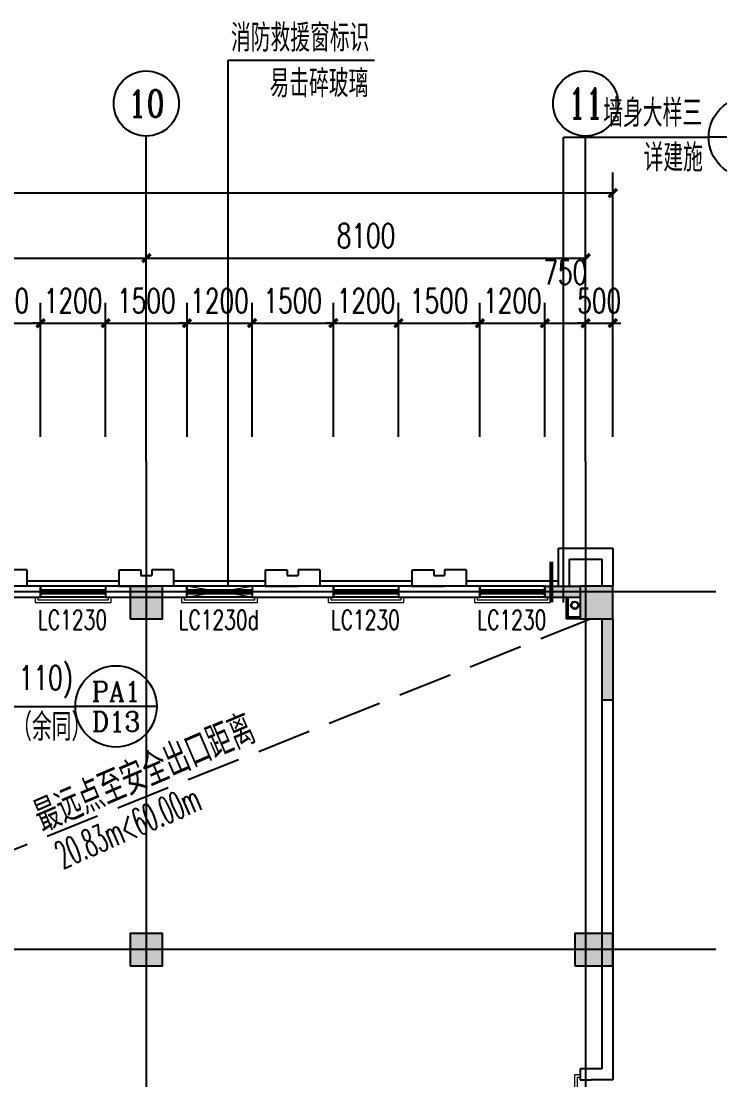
# Model space of a CAD drawing. Extents: x 1738711 to 2346805, y 1189731 to 2516152.
# Drawn here: x 1979477 to 1992359, y 1899059 to 1918577 of the extents above; entities that cross this region are included whole.
import ezdxf
from ezdxf.enums import TextEntityAlignment as Align

# ---------------------------------------------------------------- set-up
doc = ezdxf.new("R2010")
doc.units = 0
doc.header["$LTSCALE"] = 1000
doc.header["$MEASUREMENT"] = 0
doc.linetypes.add('DASH', pattern=[0.35, 0.25, -0.1])
doc.linetypes.add('复件 140224通州运河二期售楼部条件图_t3$0$X-ME SHAFT SH$0$X-B2$0$WATER_LINE', pattern=[0])
doc.layers.add('_0', color=7, linetype='Continuous', lineweight=25)
doc.layers.add('栏杆', color=6, linetype='Continuous', lineweight=15)
for name, color, linetype in [('A-Detl-Thin', 1, 'Continuous'), ('AXIS', 3, 'Continuous'), ('AXIS_TEXT', 7, 'Continuous'), ('COLUMN', 9, 'Continuous'), ('DIM_IDEN', 3, 'Continuous'), ('DIM_LEAD', 3, 'Continuous'), ('DOTE', 1, 'Continuous'), ('PUB_DIM', 3, 'Continuous'), ('PUB_HATCH', 8, 'Continuous'), ('PUB_TEXT', 7, 'Continuous'), ('WALL', 40, 'Continuous'), ('WINDOW', 144, 'Continuous'), ('WINDOW_TEXT', 7, 'Continuous'), ('YS', 6, 'Continuous'), ('文字', 6, 'Continuous'), ('疏散距离', 211, 'DASH'), ('线脚', 44, 'Continuous'), ('面层', 6, 'Continuous')]:
    doc.layers.add(name, color=color, linetype=linetype)
doc.styles.add('_TCH_AXIS', font='COMPLEX', dxfattribs={"bigfont": 'GBCBIG'})
doc.styles.add('_TCH_DIM', font='SIMPLEX', dxfattribs={"bigfont": 'GBCBIG'})
doc.styles.add('_TCH_DIM_T3', font='SIMPLEX', dxfattribs={"width": 0.705882, "bigfont": 'GBCBIG'})
doc.styles.add('_TCH_LABEL', font='COMPLEX', dxfattribs={"bigfont": 'GBCBIG'})
doc.styles.add('_TCH_WINDOW', font='SIMPLEX', dxfattribs={"height": 3.5, "bigfont": 'GBCBIG'})
doc.styles.add('COMPLEX', font='COMPLEX')
doc.dimstyles.new('_TCH_ARCH&&150', dxfattribs={"dimtxt": 446.25, "dimasz": 150, "dimexe": 375, "dimexo": 450, "dimgap": 189.375, "dimtad": 1, "dimdec": 0, "dimzin": 0, "dimdsep": 46, "dimtxsty": '_TCH_DIM_T3', "dimblk": 'ARCHTICK', "dimcen": 0.09, "dimclrt": 7, "dimazin": 2, "dimtfac": 1, "dimtdec": 0, "dimtix": 1, "dimtmove": 2, "dimatfit": 3, "dimfxl": 1, "dimtolj": 1, "dimtzin": 0, "dimarcsym": 0})

# ---------------------------------------------------------------- blocks, each defined once
blk = doc.blocks.new('dgh321')
at = {"layer": 'WALL', "linetype": '复件 140224通州运河二期售楼部条件图_t3$0$X-ME SHAFT SH$0$X-B2$0$WATER_LINE'}
for p, q in [((3247025, -2494105), (3247425, -2494105)), ((3247025, -2494105), (3247025, -2494405)), ((3247425, -2494105), (3247625, -2494105)), ((3248025, -2494105), (3247625, -2494105)), ((3248025, -2494405), (3248025, -2494105)), ((3247425, -2494405), (3247425, -2494305)), ((3247425, -2494305), (3247625, -2494305)), ((3247625, -2494405), (3247625, -2494305)), ((3247025, -2494405), (3247425, -2494405)), ((3248025, -2494405), (3247625, -2494405))]:
    blk.add_line(p, q, dxfattribs=at)
blk = doc.blocks.new('A$C68B42598')
at = {"layer": 'YS'}
for radius in [70, 60]:
    blk.add_circle((70, 70), radius, dxfattribs=at)
blk = doc.blocks.new('hreahaerheh')
at = {"layer": 'YS', "rotation": 180}
blk.add_blockref('A$C68B42598', (1989755, 1907879), dxfattribs=at)
blk = doc.blocks.new('hertaraeherah')
at = {"layer": '疏散距离', "ltscale": 4}
blk.add_lwpolyline([(1989985, 2006659), (1973985, 2000259), (1970385, 2000259)], dxfattribs=at)
at = {"layer": 'DIM_LEAD', "color": 7, "style": '_TCH_DIM'}
blk.add_text('最远点至安全出口距离', height=600, rotation=23.1831, dxfattribs=at).set_placement((1979879, 2002692))
at = {"layer": '文字', "style": '_TCH_DIM_T3', "width": 0.49827}
blk.add_text('20.83m<60.00m', height=500, rotation=23.1831, dxfattribs=at).set_placement((1980244, 2002045))
blk = doc.blocks.new('haerraeherah')
at = {"layer": '栏杆'}
for points in [[(1950035, 1987459), (1950035, 1987559), (1951435, 1987559), (1951435, 1987459)], [(1950085, 1987459), (1950085, 1987509), (1951385, 1987509), (1951385, 1987459)]]:
    blk.add_lwpolyline(points, dxfattribs=at)
blk = doc.blocks.new('jtrsjhtrh')
at = {"layer": 'A-Detl-Thin', "const_width": 20}
blk.add_lwpolyline([(397699, 368025), (397899, 368025), (397899, 366825), (397699, 366825)], close=True, dxfattribs=at)
for points in [[(397899, 366825), (397699, 368025)], [(397699, 366825), (397899, 368025)]]:
    blk.add_lwpolyline(points, dxfattribs=at)
blk = doc.blocks.new('herahreaherh')
at = {"layer": 'DIM_LEAD'}
for p, q in [((1983292, 2007272), (1983292, 2016957)), ((1983292, 2016957), (1985995, 2016957))]:
    blk.add_line(p, q, dxfattribs=at)
at = {"rotation": 90}
blk.add_blockref('jtrsjhtrh', (2350570, 1609360), dxfattribs=at)
at = {"layer": 'PUB_TEXT', "color": 7, "style": '_TCH_DIM'}
for s, p in [('消防救援窗标识', (1983346, 2017115)), ('易击碎玻璃', (1984056, 2016275))]:
    blk.add_text(s, height=506.4, dxfattribs=at).set_placement(p)
blk = doc.blocks.new('_ArchTick')
at = {"color": 0, "linetype": 'ByBlock', "const_width": 0.4}
blk.add_lwpolyline([(-0.5, -0.5), (0.5, 0.5)], dxfattribs=at)
blk = doc.blocks.new('*D2587')
at = {"layer": 'Defpoints', "color": 0, "transparency": 16777216}
for p in [(1979835, 1913009), (1978335, 1910462), (1979835, 1910462)]:
    blk.add_point(p, dxfattribs=at)
at = {"layer": 'PUB_DIM', "color": 0, "lineweight": -2, "transparency": 16777216}
for p, q in [((1978335, 1910912), (1978335, 1913384)), ((1979835, 1910912), (1979835, 1913384)), ((1978335, 1913009), (1979835, 1913009))]:
    blk.add_line(p, q, dxfattribs=at)
at = {"layer": 'PUB_DIM', "color": 0, "lineweight": -2, "transparency": 16777216, "xscale": 150, "yscale": 150, "zscale": 150, "rotation": 180}
blk.add_blockref('_ArchTick', (1978335, 1913009), dxfattribs=at)
at = {"layer": 'PUB_DIM', "color": 0, "lineweight": -2, "transparency": 16777216, "xscale": 150, "yscale": 150, "zscale": 150}
blk.add_blockref('_ArchTick', (1979835, 1913009), dxfattribs=at)
at = {"layer": 'PUB_DIM', "color": 7, "transparency": 16777216, "insert": (1979085, 1913422), "char_height": 446.2, "attachment_point": 5, "style": '_TCH_DIM_T3'}
blk.add_mtext('\\A1;1500', dxfattribs=at)
blk = doc.blocks.new('*D2588')
at = {"layer": 'Defpoints', "color": 0, "transparency": 16777216}
for p in [(1981035, 1913009), (1979835, 1910462), (1981035, 1910462)]:
    blk.add_point(p, dxfattribs=at)
at = {"layer": 'PUB_DIM', "color": 0, "lineweight": -2, "transparency": 16777216}
for p, q in [((1979835, 1910912), (1979835, 1913384)), ((1981035, 1910912), (1981035, 1913384)), ((1979835, 1913009), (1979685, 1913009)), ((1979835, 1913009), (1981035, 1913009)), ((1981035, 1913009), (1981185, 1913009))]:
    blk.add_line(p, q, dxfattribs=at)
at = {"layer": 'PUB_DIM', "color": 0, "lineweight": -2, "transparency": 16777216, "xscale": 150, "yscale": 150, "zscale": 150}
blk.add_blockref('_ArchTick', (1979835, 1913009), dxfattribs=at)
at = {"layer": 'PUB_DIM', "color": 0, "lineweight": -2, "transparency": 16777216, "xscale": 150, "yscale": 150, "zscale": 150, "rotation": 180}
blk.add_blockref('_ArchTick', (1981035, 1913009), dxfattribs=at)
at = {"layer": 'PUB_DIM', "color": 7, "transparency": 16777216, "insert": (1980435, 1913422), "char_height": 446.2, "attachment_point": 5, "style": '_TCH_DIM_T3'}
blk.add_mtext('\\A1;1200', dxfattribs=at)
blk = doc.blocks.new('*D2589')
at = {"layer": 'Defpoints', "color": 0, "transparency": 16777216}
for p in [(1982535, 1913009), (1981035, 1910462), (1982535, 1910462)]:
    blk.add_point(p, dxfattribs=at)
at = {"layer": 'PUB_DIM', "color": 0, "lineweight": -2, "transparency": 16777216}
for p, q in [((1981035, 1910912), (1981035, 1913384)), ((1982535, 1910912), (1982535, 1913384)), ((1981035, 1913009), (1982535, 1913009))]:
    blk.add_line(p, q, dxfattribs=at)
at = {"layer": 'PUB_DIM', "color": 0, "lineweight": -2, "transparency": 16777216, "xscale": 150, "yscale": 150, "zscale": 150, "rotation": 180}
blk.add_blockref('_ArchTick', (1981035, 1913009), dxfattribs=at)
at = {"layer": 'PUB_DIM', "color": 0, "lineweight": -2, "transparency": 16777216, "xscale": 150, "yscale": 150, "zscale": 150}
blk.add_blockref('_ArchTick', (1982535, 1913009), dxfattribs=at)
at = {"layer": 'PUB_DIM', "color": 7, "transparency": 16777216, "insert": (1981785, 1913422), "char_height": 446.2, "attachment_point": 5, "style": '_TCH_DIM_T3'}
blk.add_mtext('\\A1;1500', dxfattribs=at)
blk = doc.blocks.new('*D2590')
at = {"layer": 'Defpoints', "color": 0, "transparency": 16777216}
for p in [(1983735, 1913009), (1982535, 1910462), (1983735, 1910462)]:
    blk.add_point(p, dxfattribs=at)
at = {"layer": 'PUB_DIM', "color": 0, "lineweight": -2, "transparency": 16777216}
for p, q in [((1982535, 1910912), (1982535, 1913384)), ((1983735, 1910912), (1983735, 1913384)), ((1982535, 1913009), (1982385, 1913009)), ((1982535, 1913009), (1983735, 1913009)), ((1983735, 1913009), (1983885, 1913009))]:
    blk.add_line(p, q, dxfattribs=at)
at = {"layer": 'PUB_DIM', "color": 0, "lineweight": -2, "transparency": 16777216, "xscale": 150, "yscale": 150, "zscale": 150}
blk.add_blockref('_ArchTick', (1982535, 1913009), dxfattribs=at)
at = {"layer": 'PUB_DIM', "color": 0, "lineweight": -2, "transparency": 16777216, "xscale": 150, "yscale": 150, "zscale": 150, "rotation": 180}
blk.add_blockref('_ArchTick', (1983735, 1913009), dxfattribs=at)
at = {"layer": 'PUB_DIM', "color": 7, "transparency": 16777216, "insert": (1983135, 1913422), "char_height": 446.2, "attachment_point": 5, "style": '_TCH_DIM_T3'}
blk.add_mtext('\\A1;1200', dxfattribs=at)
blk = doc.blocks.new('*D2591')
at = {"layer": 'Defpoints', "color": 0, "transparency": 16777216}
for p in [(1985235, 1913009), (1983735, 1910462), (1985235, 1910462)]:
    blk.add_point(p, dxfattribs=at)
at = {"layer": 'PUB_DIM', "color": 0, "lineweight": -2, "transparency": 16777216}
for p, q in [((1983735, 1910912), (1983735, 1913384)), ((1985235, 1910912), (1985235, 1913384)), ((1983735, 1913009), (1985235, 1913009))]:
    blk.add_line(p, q, dxfattribs=at)
at = {"layer": 'PUB_DIM', "color": 0, "lineweight": -2, "transparency": 16777216, "xscale": 150, "yscale": 150, "zscale": 150, "rotation": 180}
blk.add_blockref('_ArchTick', (1983735, 1913009), dxfattribs=at)
at = {"layer": 'PUB_DIM', "color": 0, "lineweight": -2, "transparency": 16777216, "xscale": 150, "yscale": 150, "zscale": 150}
blk.add_blockref('_ArchTick', (1985235, 1913009), dxfattribs=at)
at = {"layer": 'PUB_DIM', "color": 7, "transparency": 16777216, "insert": (1984485, 1913422), "char_height": 446.2, "attachment_point": 5, "style": '_TCH_DIM_T3'}
blk.add_mtext('\\A1;1500', dxfattribs=at)
blk = doc.blocks.new('*D2592')
at = {"layer": 'Defpoints', "color": 0, "transparency": 16777216}
for p in [(1986435, 1913009), (1985235, 1910462), (1986435, 1910462)]:
    blk.add_point(p, dxfattribs=at)
at = {"layer": 'PUB_DIM', "color": 0, "lineweight": -2, "transparency": 16777216}
for p, q in [((1985235, 1910912), (1985235, 1913384)), ((1986435, 1910912), (1986435, 1913384)), ((1985235, 1913009), (1985085, 1913009)), ((1985235, 1913009), (1986435, 1913009)), ((1986435, 1913009), (1986585, 1913009))]:
    blk.add_line(p, q, dxfattribs=at)
at = {"layer": 'PUB_DIM', "color": 0, "lineweight": -2, "transparency": 16777216, "xscale": 150, "yscale": 150, "zscale": 150}
blk.add_blockref('_ArchTick', (1985235, 1913009), dxfattribs=at)
at = {"layer": 'PUB_DIM', "color": 0, "lineweight": -2, "transparency": 16777216, "xscale": 150, "yscale": 150, "zscale": 150, "rotation": 180}
blk.add_blockref('_ArchTick', (1986435, 1913009), dxfattribs=at)
at = {"layer": 'PUB_DIM', "color": 7, "transparency": 16777216, "insert": (1985835, 1913422), "char_height": 446.2, "attachment_point": 5, "style": '_TCH_DIM_T3'}
blk.add_mtext('\\A1;1200', dxfattribs=at)
blk = doc.blocks.new('*D2593')
at = {"layer": 'Defpoints', "color": 0, "transparency": 16777216}
for p in [(1987935, 1913009), (1986435, 1910462), (1987935, 1910462)]:
    blk.add_point(p, dxfattribs=at)
at = {"layer": 'PUB_DIM', "color": 0, "lineweight": -2, "transparency": 16777216}
for p, q in [((1986435, 1910912), (1986435, 1913384)), ((1987935, 1910912), (1987935, 1913384)), ((1986435, 1913009), (1987935, 1913009))]:
    blk.add_line(p, q, dxfattribs=at)
at = {"layer": 'PUB_DIM', "color": 0, "lineweight": -2, "transparency": 16777216, "xscale": 150, "yscale": 150, "zscale": 150, "rotation": 180}
blk.add_blockref('_ArchTick', (1986435, 1913009), dxfattribs=at)
at = {"layer": 'PUB_DIM', "color": 0, "lineweight": -2, "transparency": 16777216, "xscale": 150, "yscale": 150, "zscale": 150}
blk.add_blockref('_ArchTick', (1987935, 1913009), dxfattribs=at)
at = {"layer": 'PUB_DIM', "color": 7, "transparency": 16777216, "insert": (1987185, 1913422), "char_height": 446.2, "attachment_point": 5, "style": '_TCH_DIM_T3'}
blk.add_mtext('\\A1;1500', dxfattribs=at)
blk = doc.blocks.new('*D2594')
at = {"layer": 'Defpoints', "color": 0, "transparency": 16777216}
for p in [(1989135, 1913009), (1987935, 1910462), (1989135, 1910462)]:
    blk.add_point(p, dxfattribs=at)
at = {"layer": 'PUB_DIM', "color": 0, "lineweight": -2, "transparency": 16777216}
for p, q in [((1987935, 1910912), (1987935, 1913384)), ((1989135, 1910912), (1989135, 1913384)), ((1987935, 1913009), (1987785, 1913009)), ((1987935, 1913009), (1989135, 1913009)), ((1989135, 1913009), (1989285, 1913009))]:
    blk.add_line(p, q, dxfattribs=at)
at = {"layer": 'PUB_DIM', "color": 0, "lineweight": -2, "transparency": 16777216, "xscale": 150, "yscale": 150, "zscale": 150}
blk.add_blockref('_ArchTick', (1987935, 1913009), dxfattribs=at)
at = {"layer": 'PUB_DIM', "color": 0, "lineweight": -2, "transparency": 16777216, "xscale": 150, "yscale": 150, "zscale": 150, "rotation": 180}
blk.add_blockref('_ArchTick', (1989135, 1913009), dxfattribs=at)
at = {"layer": 'PUB_DIM', "color": 7, "transparency": 16777216, "insert": (1988535, 1913422), "char_height": 446.2, "attachment_point": 5, "style": '_TCH_DIM_T3'}
blk.add_mtext('\\A1;1200', dxfattribs=at)
blk = doc.blocks.new('*D2595')
at = {"layer": 'Defpoints', "color": 0, "transparency": 16777216}
for p in [(1989885, 1913009), (1989135, 1910462), (1989885, 1910462)]:
    blk.add_point(p, dxfattribs=at)
at = {"layer": 'PUB_DIM', "color": 0, "lineweight": -2, "transparency": 16777216}
for p, q in [((1989135, 1910912), (1989135, 1913384)), ((1989885, 1910912), (1989885, 1913384)), ((1989135, 1913009), (1989885, 1913009))]:
    blk.add_line(p, q, dxfattribs=at)
at = {"layer": 'PUB_DIM', "color": 0, "lineweight": -2, "transparency": 16777216, "xscale": 150, "yscale": 150, "zscale": 150, "rotation": 180}
blk.add_blockref('_ArchTick', (1989135, 1913009), dxfattribs=at)
at = {"layer": 'PUB_DIM', "color": 0, "lineweight": -2, "transparency": 16777216, "xscale": 150, "yscale": 150, "zscale": 150}
blk.add_blockref('_ArchTick', (1989885, 1913009), dxfattribs=at)
at = {"layer": 'PUB_DIM', "color": 7, "transparency": 16777216, "insert": (1989510, 1913947), "char_height": 446.2, "attachment_point": 5, "style": '_TCH_DIM_T3'}
blk.add_mtext('\\A1;750', dxfattribs=at)
blk = doc.blocks.new('*D2596')
at = {"layer": 'Defpoints', "color": 0, "transparency": 16777216}
for p in [(1990385, 1913009), (1989885, 1910462), (1990385, 1910462)]:
    blk.add_point(p, dxfattribs=at)
at = {"layer": 'PUB_DIM', "color": 0, "lineweight": -2, "transparency": 16777216}
for p, q in [((1989885, 1910912), (1989885, 1913384)), ((1990385, 1910912), (1990385, 1913384)), ((1989885, 1913009), (1989735, 1913009)), ((1989885, 1913009), (1990385, 1913009)), ((1990385, 1913009), (1990535, 1913009))]:
    blk.add_line(p, q, dxfattribs=at)
at = {"layer": 'PUB_DIM', "color": 0, "lineweight": -2, "transparency": 16777216, "xscale": 150, "yscale": 150, "zscale": 150}
blk.add_blockref('_ArchTick', (1989885, 1913009), dxfattribs=at)
at = {"layer": 'PUB_DIM', "color": 0, "lineweight": -2, "transparency": 16777216, "xscale": 150, "yscale": 150, "zscale": 150, "rotation": 180}
blk.add_blockref('_ArchTick', (1990385, 1913009), dxfattribs=at)
at = {"layer": 'PUB_DIM', "color": 7, "transparency": 16777216, "insert": (1990135, 1913422), "char_height": 446.2, "attachment_point": 5, "style": '_TCH_DIM_T3'}
blk.add_mtext('\\A1;500', dxfattribs=at)
blk = doc.blocks.new('*D2602')
at = {"layer": 'AXIS', "color": 0, "lineweight": -2, "transparency": 16777216}
for p, q in [((1973685, 1910909), (1973685, 1914584)), ((1981785, 1910909), (1981785, 1914584)), ((1973685, 1914209), (1981785, 1914209))]:
    blk.add_line(p, q, dxfattribs=at)
at = {"layer": 'Defpoints', "color": 0, "transparency": 16777216}
for p in [(1981785, 1914209), (1973685, 1910459), (1981785, 1910459)]:
    blk.add_point(p, dxfattribs=at)
at = {"layer": 'AXIS', "color": 0, "lineweight": -2, "transparency": 16777216, "xscale": 150, "yscale": 150, "zscale": 150, "rotation": 180}
blk.add_blockref('_ArchTick', (1973685, 1914209), dxfattribs=at)
at = {"layer": 'AXIS', "color": 0, "lineweight": -2, "transparency": 16777216, "xscale": 150, "yscale": 150, "zscale": 150}
blk.add_blockref('_ArchTick', (1981785, 1914209), dxfattribs=at)
at = {"layer": 'AXIS', "color": 7, "transparency": 16777216, "insert": (1977735, 1914622), "char_height": 446.2, "attachment_point": 5, "style": '_TCH_DIM_T3'}
blk.add_mtext('\\A1;8100', dxfattribs=at)
blk = doc.blocks.new('*D2603')
at = {"layer": 'AXIS', "color": 0, "lineweight": -2, "transparency": 16777216}
for p, q in [((1981785, 1910909), (1981785, 1914584)), ((1989885, 1910909), (1989885, 1914584)), ((1981785, 1914209), (1989885, 1914209))]:
    blk.add_line(p, q, dxfattribs=at)
at = {"layer": 'Defpoints', "color": 0, "transparency": 16777216}
for p in [(1989885, 1914209), (1981785, 1910459), (1989885, 1910459)]:
    blk.add_point(p, dxfattribs=at)
at = {"layer": 'AXIS', "color": 0, "lineweight": -2, "transparency": 16777216, "xscale": 150, "yscale": 150, "zscale": 150, "rotation": 180}
blk.add_blockref('_ArchTick', (1981785, 1914209), dxfattribs=at)
at = {"layer": 'AXIS', "color": 0, "lineweight": -2, "transparency": 16777216, "xscale": 150, "yscale": 150, "zscale": 150}
blk.add_blockref('_ArchTick', (1989885, 1914209), dxfattribs=at)
at = {"layer": 'AXIS', "color": 7, "transparency": 16777216, "insert": (1985835, 1914622), "char_height": 446.2, "attachment_point": 5, "style": '_TCH_DIM_T3'}
blk.add_mtext('\\A1;8100', dxfattribs=at)
blk = doc.blocks.new('*D2604')
at = {"layer": 'AXIS', "color": 0, "lineweight": -2, "transparency": 16777216}
for p, q in [((1932685, 1910912), (1932685, 1915784)), ((1990385, 1910912), (1990385, 1915784)), ((1932685, 1915409), (1990385, 1915409))]:
    blk.add_line(p, q, dxfattribs=at)
at = {"layer": 'Defpoints', "color": 0, "transparency": 16777216}
for p in [(1990385, 1915409), (1932685, 1910462), (1990385, 1910462)]:
    blk.add_point(p, dxfattribs=at)
at = {"layer": 'AXIS', "color": 0, "lineweight": -2, "transparency": 16777216, "xscale": 150, "yscale": 150, "zscale": 150, "rotation": 180}
blk.add_blockref('_ArchTick', (1932685, 1915409), dxfattribs=at)
at = {"layer": 'AXIS', "color": 0, "lineweight": -2, "transparency": 16777216, "xscale": 150, "yscale": 150, "zscale": 150}
blk.add_blockref('_ArchTick', (1990385, 1915409), dxfattribs=at)
at = {"layer": 'AXIS', "color": 7, "transparency": 16777216, "insert": (1961535, 1915822), "char_height": 446.2, "attachment_point": 5, "style": '_TCH_DIM_T3'}
blk.add_mtext('\\A1;57700', dxfattribs=at)
blk = doc.blocks.new('$TCHSYS$WIN2D')
for p, q in [((-0.5, 0.5), (0.5, 0.5)), ((-0.5, 0.5), (-0.5, -0.5)), ((0.5, 0.5), (0.5, -0.5)), ((0.5, 0.167), (-0.5, 0.167)), ((0.5, -0.167), (-0.5, -0.167)), ((-0.5, -0.5), (0.5, -0.5))]:
    blk.add_line(p, q)
blk = doc.blocks.new('_AXISO')
blk.add_circle((0, 0), 0.5)
at = {"layer": 'AXIS_TEXT', "style": 'COMPLEX', "width": 1.041667}
blk.add_attdef('A', text='', height=0.56, dxfattribs=at).set_placement((-0.25, -0.28), (0.25, -0.28), align=Align.FIT)
blk = doc.blocks.new('_FZH')
blk.add_lwpolyline([(-0.5, -0.5), (0.5, -0.5), (0.5, 0.5), (-0.5, 0.5)], close=True)
at = {"layer": 'PUB_HATCH'}
blk.add_solid([(-0.5, -0.5), (0.5, -0.5), (-0.5, 0.5), (0.5, 0.5)], dxfattribs=at)

msp = doc.modelspace()

# ---------------------------------------------------------------- hatches: boundary and pattern name
at = {"layer": 'PUB_HATCH', "linetype": '复件 140224通州运河二期售楼部条件图_t3$0$X-ME SHAFT SH$0$X-B2$0$WATER_LINE'}
for points in [[(1989784.6, 1907959.1), (1989784.6, 1908159.1), (1989134.6, 1908159.1), (1989134.6, 1907959.1)], [(1990384.6, 1907559.1), (1990184.6, 1907559.1), (1990184.6, 1906059.1), (1990384.6, 1906059.1)]]:
    msp.add_hatch(color=256, dxfattribs=at).paths.add_polyline_path(points)

# ---------------------------------------------------------------- linework, layer by layer
at = {"layer": 'AXIS'}
for p, q in [((1981784.6, 1910459.1), (1981784.6, 1916459.1)), ((1989884.6, 1910459.1), (1989884.6, 1916459.1))]:
    msp.add_line(p, q, dxfattribs=at)
at = {"layer": 'DIM_IDEN'}
for p, q in [((1989478.2, 1916437.4), (1992155.1, 1916437.4)), ((1989478.2, 1907859.3), (1989478.2, 1916437.4)), ((1993655.1, 1916437.4), (1992155.1, 1916437.4)), ((1975401.2, 1905942.6), (1980476.3, 1905942.6)), ((1981976.3, 1905942.6), (1980476.3, 1905942.6))]:
    msp.add_line(p, q, dxfattribs=at)
at = {"layer": 'DIM_IDEN', "const_width": 75}
msp.add_lwpolyline([(1989253.2, 1907859.3), (1989253.2, 1908609.3)], dxfattribs=at)
at = {"layer": 'DIM_IDEN'}
for centre in [(1992905.1, 1916437.4), (1981226.3, 1905942.6)]:
    msp.add_circle(centre, 750, dxfattribs=at)
at = {"layer": 'DOTE'}
for p, q in [((1981784.6, 1910459.1), (1981784.6, 1885859.1)), ((1989884.6, 1910459.1), (1989884.6, 1885859.1)), ((1930784.6, 1908059.1), (1992284.6, 1908059.1)), ((1992284.6, 1901459.1), (1930784.6, 1901459.1))]:
    msp.add_line(p, q, dxfattribs=at)
at = {"layer": 'WALL', "linetype": '复件 140224通州运河二期售楼部条件图_t3$0$X-ME SHAFT SH$0$X-B2$0$WATER_LINE'}
for p, q in [((1989384.6, 1908159.1), (1989384.6, 1908859.1)), ((1989384.6, 1908859.1), (1990384.6, 1908859.1)), ((1990384.6, 1908859.1), (1990384.6, 1908159.1)), ((1989584.6, 1908159.1), (1989584.6, 1908659.1)), ((1989584.6, 1908659.1), (1990184.6, 1908659.1)), ((1990184.6, 1908659.1), (1990184.6, 1908159.1)), ((1979834.6, 1908159.1), (1978334.6, 1908159.1)), ((1979834.6, 1907959.1), (1979834.6, 1908159.1)), ((1982534.6, 1908159.1), (1981034.6, 1908159.1)), ((1981034.6, 1908159.1), (1981034.6, 1907959.1)), ((1982534.6, 1907959.1), (1982534.6, 1908159.1)), ((1985234.6, 1908159.1), (1983734.6, 1908159.1)), ((1983734.6, 1908159.1), (1983734.6, 1907959.1)), ((1985234.6, 1907959.1), (1985234.6, 1908159.1)), ((1987934.6, 1908159.1), (1986434.6, 1908159.1)), ((1986434.6, 1908159.1), (1986434.6, 1907959.1)), ((1987934.6, 1907959.1), (1987934.6, 1908159.1)), ((1989134.6, 1907959.1), (1989134.6, 1908159.1)), ((1989134.6, 1908159.1), (1989784.6, 1908159.1)), ((1989134.6, 1908159.1), (1989134.6, 1907959.1)), ((1989384.6, 1908159.1), (1989584.6, 1908159.1)), ((1978334.6, 1907959.1), (1979834.6, 1907959.1)), ((1981034.6, 1907959.1), (1982534.6, 1907959.1)), ((1983734.6, 1907959.1), (1985234.6, 1907959.1)), ((1986434.6, 1907959.1), (1987934.6, 1907959.1)), ((1989134.6, 1907959.1), (1989784.6, 1907959.1)), ((1990184.6, 1907559.1), (1990184.6, 1906059.1)), ((1990384.6, 1907559.1), (1990384.6, 1906059.1)), ((1990184.6, 1906059.1), (1990184.6, 1899259.1)), ((1990384.6, 1906059.1), (1990184.6, 1906059.1)), ((1990384.6, 1906059.1), (1990384.6, 1899059.1)), ((1990184.6, 1899259.1), (1989784.6, 1899259.1)), ((1989784.6, 1899259.1), (1989784.6, 1899059.1)), ((1989784.6, 1899059.1), (1989984.6, 1899059.1)), ((1990384.6, 1899059.1), (1989984.6, 1899059.1))]:
    msp.add_line(p, q, dxfattribs=at)
at = {"layer": '栏杆'}
for points in [[(1989784.6, 1897159.1), (1989684.6, 1897159.1), (1989684.6, 1899159.1), (1989784.6, 1899159.1)], [(1989784.6, 1897209.1), (1989734.6, 1897209.1), (1989734.6, 1899109.1), (1989784.6, 1899109.1)]]:
    msp.add_lwpolyline(points, dxfattribs=at)
at = {"layer": '线脚', "color": 8, "linetype": '复件 140224通州运河二期售楼部条件图_t3$0$X-ME SHAFT SH$0$X-B2$0$WATER_LINE'}
for p, q in [((1979584.6, 1908259.1), (1981284.6, 1908259.1)), ((1982284.6, 1908259.1), (1983984.6, 1908259.1)), ((1984984.6, 1908259.1), (1986684.6, 1908259.1)), ((1987684.6, 1908259.1), (1989384.6, 1908259.1))]:
    msp.add_line(p, q, dxfattribs=at)
at = {"layer": '面层', "color": 144}
for points in [[(1989784.6, 1907559.1), (1989534.6, 1907559.1), (1989534.6, 1907959.1)], [(1989784.6, 1907589.1), (1989564.6, 1907589.1), (1989564.6, 1907959.1)]]:
    msp.add_lwpolyline(points, dxfattribs=at)

# ---------------------------------------------------------------- block references
msp.add_blockref('herahreaherh', (0, -99100))
at = {"layer": '_0'}
for name, p in [('hreahaerheh', (0, 0)), ('hertaraeherah', (0, -99100))]:
    msp.add_blockref(name, p, dxfattribs=at)
at = {"layer": '_0', "xscale": -1, "rotation": 180}
for p in [(29700, 3895418.2), (32400, 3895418.2), (35100, 3895418.2), (37800, 3895418.2)]:
    msp.add_blockref('haerraeherah', p, dxfattribs=at)
at = {"layer": 'AXIS'}
ref = msp.add_blockref('_AXISO', (1981784.6, 1917059.1), dxfattribs=dict(at, xscale=1200, yscale=1200, zscale=1200))
ref.add_attrib('A', '10', dxfattribs={"layer": 'AXIS_TEXT', "ltscale": 0.5, "height": 492.67, "style": '_TCH_AXIS'}).set_placement((1981444.5, 1916812.8), (1982124.8, 1916812.8), align=Align.FIT)
ref = msp.add_blockref('_AXISO', (1989884.6, 1917059.1), dxfattribs=dict(at, xscale=1200, yscale=1200, zscale=1200))
ref.add_attrib('A', '11', dxfattribs={"layer": 'AXIS_TEXT', "ltscale": 0.5, "height": 553.14, "style": '_TCH_AXIS'}).set_placement((1989568.5, 1916782.5), (1990200.7, 1916782.5), align=Align.FIT)
at = {"layer": 'COLUMN', "linetype": '复件 140224通州运河二期售楼部条件图_t3$0$X-ME SHAFT SH$0$X-B2$0$WATER_LINE'}
for p, xscale, yscale, zscale, rotation in [((1981784.6, 1907859.1), 599.9999998849817, 600.0000002991874, 600.0000002991874, 359.9999999960202), ((1981784.6, 1901459.1), 600.0000006018672, 599.9999993753154, 599.9999993753154, 5.823003065859199e-08), ((1990034.6, 1901459.1), 699.9999998195563, 600, 600, 3.363639477728817e-08)]:
    msp.add_blockref('_FZH', p, dxfattribs=dict(at, xscale=xscale, yscale=yscale, zscale=zscale, rotation=rotation))
at = {"layer": 'COLUMN', "linetype": '复件 140224通州运河二期售楼部条件图_t3$0$X-ME SHAFT SH$0$X-B2$0$WATER_LINE', "xscale": 599.9999996526167, "yscale": 599.9999997592531, "zscale": 599.9999997592531}
msp.add_blockref('_FZH', (1990084.6, 1907859.1), dxfattribs=at)
at = {"layer": 'WALL', "linetype": '复件 140224通州运河二期售楼部条件图_t3$0$X-ME SHAFT SH$0$X-B2$0$WATER_LINE', "xscale": -1, "rotation": 180}
for p in [(-1268440.6, -585945.8), (-1265740.6, -585945.8), (-1263040.6, -585945.8), (-1260340.6, -585945.8)]:
    msp.add_blockref('dgh321', p, dxfattribs=at)
at = {"layer": 'WINDOW', "linetype": '复件 140224通州运河二期售楼部条件图_t3$0$X-ME SHAFT SH$0$X-B2$0$WATER_LINE'}
ref = msp.add_blockref('$TCHSYS$WIN2D', (1980434.6, 1908059.1), dxfattribs=dict(at, xscale=-1200, yscale=200, zscale=-1200))
ref.add_attrib('A', 'LC1230', (1979786.6, 1907360.7), dxfattribs={"layer": 'WINDOW_TEXT', "linetype": '复件 140224通州运河二期售楼部条件图_t3$0$X-ME SHAFT SH$0$X-B2$0$WATER_LINE', "ltscale": 0.5, "height": 357, "style": '_TCH_WINDOW', "width": 0.705882})
ref = msp.add_blockref('$TCHSYS$WIN2D', (1983134.6, 1908059.1), dxfattribs=dict(at, xscale=-1200, yscale=200, zscale=-1200))
ref.add_attrib('A', 'LC1230d', (1982378.6, 1907360.7), dxfattribs={"layer": 'WINDOW_TEXT', "linetype": '复件 140224通州运河二期售楼部条件图_t3$0$X-ME SHAFT SH$0$X-B2$0$WATER_LINE', "ltscale": 0.5, "height": 357, "style": '_TCH_WINDOW', "width": 0.705882})
ref = msp.add_blockref('$TCHSYS$WIN2D', (1985834.6, 1908059.1), dxfattribs=dict(at, xscale=-1200, yscale=200, zscale=-1200))
ref.add_attrib('A', 'LC1230', (1985186.6, 1907360.7), dxfattribs={"layer": 'WINDOW_TEXT', "linetype": '复件 140224通州运河二期售楼部条件图_t3$0$X-ME SHAFT SH$0$X-B2$0$WATER_LINE', "ltscale": 0.5, "height": 357, "style": '_TCH_WINDOW', "width": 0.705882})
ref = msp.add_blockref('$TCHSYS$WIN2D', (1988534.6, 1908059.1), dxfattribs=dict(at, xscale=-1200, yscale=200, zscale=-1200))
ref.add_attrib('A', 'LC1230', (1987886.6, 1907360.7), dxfattribs={"layer": 'WINDOW_TEXT', "linetype": '复件 140224通州运河二期售楼部条件图_t3$0$X-ME SHAFT SH$0$X-B2$0$WATER_LINE', "ltscale": 0.5, "height": 357, "style": '_TCH_WINDOW', "width": 0.705882})

# ---------------------------------------------------------------- texts
at = {"layer": 'PUB_TEXT', "color": 7, "style": '_TCH_DIM'}
for s, p in [('墙身大样三', (1990210.4, 1916628.4)), ('详建施', (1990953.2, 1915805.2)), ('（余同）', (1979311.1, 1905310.3))]:
    msp.add_text(s, height=506.38, dxfattribs=at).set_placement(p)
at = {"layer": 'PUB_TEXT', "color": 7, "style": '_TCH_DIM', "width": 0.705882}
msp.add_text('110)', height=446.25, dxfattribs=at).set_placement((1979433.8, 1906248.8))
at = {"layer": 'PUB_TEXT', "color": 7, "style": '_TCH_LABEL'}
for s, height, p, p2 in [('PA1', 362.28, (1980777.7, 1906038.1), (1981674.8, 1906038.1)), ('D13', 366.2, (1980781.6, 1905481.3), (1981671, 1905481.3))]:
    msp.add_text(s, height=height, dxfattribs=at).set_placement(p, p2, align=Align.FIT)

# ---------------------------------------------------------------- dimensions: what is measured, and where the dimension line sits
at = {"layer": 'AXIS'}
for p1, p2, distance, picture, middle in [((1932684.6, 1910461.8), (1990384.6, 1910461.8), 4947.3, '*D2604', (1961534.6, 1915821.6)), ((1973684.6, 1910459.1), (1981784.6, 1910459.1), 3750, '*D2602', (1977734.6, 1914621.6)), ((1981784.6, 1910459.1), (1989884.6, 1910459.1), 3750, '*D2603', (1985834.6, 1914621.6))]:
    dim = msp.add_aligned_dim(p1=p1, p2=p2, distance=distance, dimstyle='_TCH_ARCH&&150', dxfattribs=at)
    dim.commit()
    dim.dimension.update_dxf_attribs({"geometry": picture, "text_midpoint": middle})
at = {"layer": 'PUB_DIM'}
dim = msp.add_linear_dim(base=(1989884.6, 1913009.1), p1=(1989134.6, 1910461.8), p2=(1989884.6, 1910461.8), angle=0, dimstyle='_TCH_ARCH&&150', dxfattribs=at)
dim.commit()
dim.dimension.update_dxf_attribs({"geometry": '*D2595', "text_midpoint": (1989509.6, 1913946.6), "dimtype": 129})
for p1, p2, picture, middle in [((1978334.6, 1910461.8), (1979834.6, 1910461.8), '*D2587', (1979084.6, 1913421.6)), ((1979834.6, 1910461.8), (1981034.6, 1910461.8), '*D2588', (1980434.6, 1913421.6)), ((1981034.6, 1910461.8), (1982534.6, 1910461.8), '*D2589', (1981784.6, 1913421.6)), ((1982534.6, 1910461.8), (1983734.6, 1910461.8), '*D2590', (1983134.6, 1913421.6)), ((1983734.6, 1910461.8), (1985234.6, 1910461.8), '*D2591', (1984484.6, 1913421.6)), ((1985234.6, 1910461.8), (1986434.6, 1910461.8), '*D2592', (1985834.6, 1913421.6)), ((1986434.6, 1910461.8), (1987934.6, 1910461.8), '*D2593', (1987184.6, 1913421.6)), ((1987934.6, 1910461.8), (1989134.6, 1910461.8), '*D2594', (1988534.6, 1913421.6)), ((1989884.6, 1910461.8), (1990384.6, 1910461.8), '*D2596', (1990134.6, 1913421.6))]:
    dim = msp.add_aligned_dim(p1=p1, p2=p2, distance=2547.3, dimstyle='_TCH_ARCH&&150', dxfattribs=at)
    dim.commit()
    dim.dimension.update_dxf_attribs({"geometry": picture, "text_midpoint": middle})

doc.saveas('drawing.dxf')
